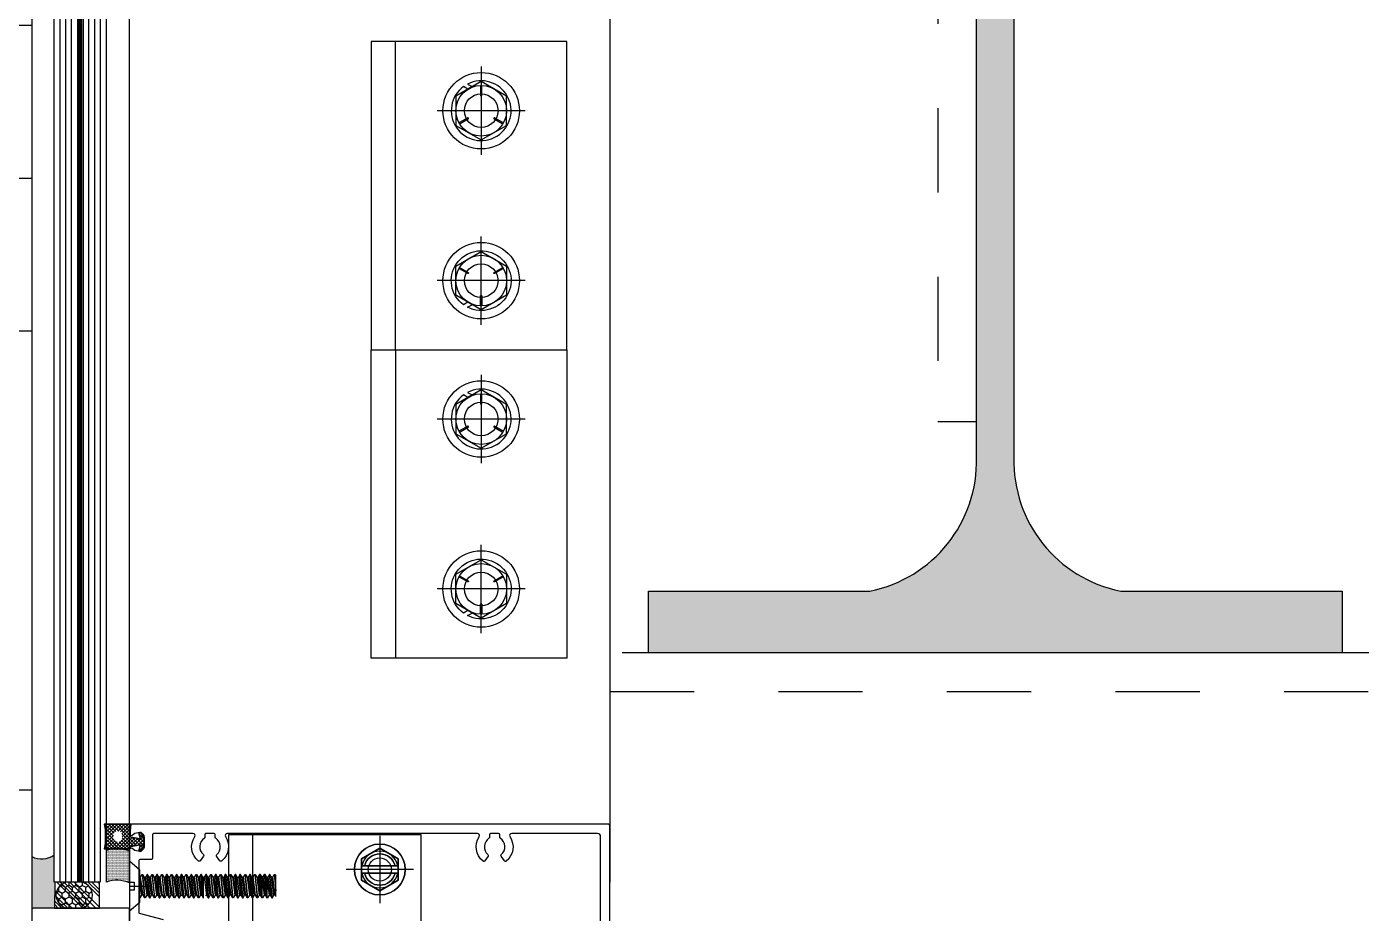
# Model space of a CAD drawing. Header units: millimetres. Extents: x -101 to 3415, y -52 to 1366.
# Drawn here: x 226.259 to 227.843, y 127.714 to 128.765 of the extents above; entities that cross this region are included whole.
import ezdxf

# ---------------------------------------------------------------- set-up
doc = ezdxf.new("R2010")
doc.units = ezdxf.units.MM
doc.set_wipeout_variables(frame=1)
doc.linetypes.add('OCULTA2', pattern=[0.30000000000000004, 0.2, -0.1])
for name, color, linetype in [('00_ARQ', 8, 'Continuous'), ('A-CANCELERIA', 2, 'Continuous'), ('A-ESTRUCTURA', 6, 'Continuous')]:
    doc.layers.add(name, color=color, linetype=linetype)

# ---------------------------------------------------------------- blocks, each defined once
blk = doc.blocks.new('A$C4DC86443')
at = {"layer": 'A-ESTRUCTURA', "color": 8, "linetype": 'OCULTA2', "ltscale": 0.1}
for points in [[(0.004850000000004684, -0.3530000000000101), (0.004850000000004684, -0.05300000000001009), (0.0148500000000098, -0.05300000000001009), (0.0148500000000098, -0.3530000000000101)], [(-0.1000000000000085, -0.413), (0.1000000000000085, -0.413), (0.1000000000000085, -0.423), (-0.1000000000000085, -0.423)]]:
    blk.add_lwpolyline(points, close=True, dxfattribs=at)
blk = doc.blocks.new('AUDIT_I_220507212152-0')
at = {"layer": 'A-CANCELERIA'}
h = blk.add_hatch(dxfattribs=at)
h.set_pattern_fill('ANSI37', color=256, scale=0.0001999999999974023, angle=-90.00000000000001, style=0)
h.set_pattern_definition([(45.00000000000001, (250.76029820871, -58.86242761455995), (0.0004490128060476256, -0.0004490128060476256), []), (315, (250.76029820871, -58.86242761455995), (-0.0004490128060476256, -0.0004490128060476256), [])])
edge = h.paths.add_edge_path()
edge.add_line((282.3270639392422, -64.34865477431705), (282.3272671392422, -64.35043277431703))
edge.add_line((282.3272671392422, -64.350432774317), (282.3272671392422, -64.35164492880733))
edge.add_arc((282.3268861392421, -64.35164492880736), 0.000380999999994682, 281.39988778879234, 359.99999999986323, ccw=False)
edge.add_line((282.3269614459573, -64.35201841227237), (282.3247601405972, -64.35246226880534))
edge.add_arc((282.3247350383588, -64.352337774317), 0.0001269999999980112, 165.3678343818758, 281.3998877891481, ccw=False)
edge.add_line((282.3246121572853, -64.35230569251851), (282.3248936467103, -64.35122751971247))
edge.add_arc((282.32452500349, -64.351131274317), 0.0003809999999947416, 345.3678343822813, 525.3678343821576)
edge.add_line((282.3241563602696, -64.35103502892156), (282.323584139242, -64.35322677431697))
edge.add_line((282.3235841392421, -64.353226774317), (282.3241563602697, -64.35541851971243))
edge.add_arc((282.32452500349, -64.35532227431693), 0.0003809999999951913, 194.6321656178423, 374.63216561771)
edge.add_line((282.3248936467103, -64.35522602892149), (282.3246121572854, -64.35414785611545))
edge.add_arc((282.3247350383588, -64.35411577431697), 0.0001269999999979441, 78.60011221103349, 194.6321656173303, ccw=False)
edge.add_line((282.3247601405972, -64.35399127982865), (282.3269614459573, -64.35443513636162))
edge.add_arc((282.3268861392421, -64.35480861982663), 0.0003809999999945206, 360, 438.60011221118066, ccw=False)
edge.add_line((282.3272671392422, -64.35480861982663), (282.3272671392422, -64.35500477431697))
edge.add_line((282.3272671392422, -64.35500477431694), (282.3336171404256, -64.35500477431694))
edge.add_line((282.3336171404255, -64.35500477431694), (282.3336171404255, -64.35322677984021))
edge.add_line((282.3336171392421, -64.353226774317), (282.3336171392421, -64.35043277431703))
edge.add_line((282.3336171404255, -64.350432774317), (282.3336171404255, -64.34865477431703))
edge.add_line((282.3336171404255, -64.34865477431705), (282.3270639392421, -64.34865477431705))
edge = h.paths.add_edge_path(flags=16)
edge.add_line((282.331585139242, -64.35157577431701), (282.331585139242, -64.35208377431701))
edge.add_arc((282.330442139242, -64.35208377431698), 0.00114299999998541, 180, 360, ccw=False)
edge.add_line((282.329299139242, -64.35208377431698), (282.329299139242, -64.35157577431698))
edge.add_arc((282.330442139242, -64.35157577431701), 0.001142999999985183, 0, 180, ccw=False)

msp = doc.modelspace()

# ---------------------------------------------------------------- hatches: boundary and pattern name
at = {"layer": '00_ARQ'}
h = msp.add_hatch(dxfattribs=at)
h.set_pattern_fill('PLASTI', color=9, scale=0.2286459215875386)
h.set_pattern_definition([(0, (-3488.395460651146, -6.623347380706074), (0, 1.451901602080869), []), (0, (-3488.395460651146, -6.441859680445821), (0, 1.451901602080869), []), (0, (-3488.395460651146, -6.260371980186391), (0, 1.451901602080869), []), (0, (-3488.395460651146, -5.715908879404809), (0, 1.451901602080869), [])])
edge = h.paths.add_edge_path()
edge.add_line((226.264863185037, 169.1230504401843), (226.2648633632448, 80.53740597466133))
edge.add_line((226.2648633632448, 80.53740597466133), (213.917933543058, 80.53740597434918))
edge.add_line((213.917933543058, 80.53740597434918), (213.9179334248256, 179.9983814496445))
edge.add_line((213.9179334248256, 179.9983814496445), (255.1870279724881, 179.9983814496445))
edge.add_line((255.1870279724881, 179.9983814496445), (255.1870279724881, 163.5358751338373))
edge.add_line((255.1870279724881, 163.5358751338373), (242.2387789263361, 163.535875095341))
edge.add_line((242.2387789263361, 163.535875095341), (242.2387789263361, 175.3340046492597))
edge.add_line((242.2387789263361, 175.3340046492597), (234.0075257491843, 175.3340046492588))
edge.add_line((234.0075257491843, 175.3340046492588), (234.0075257491843, 163.535875095341))
edge.add_line((234.0075257491843, 163.535875095341), (227.23491947146, 163.5358742858918))
edge.add_line((227.23491947146, 163.5358742858918), (227.2349194471125, 163.7409483788618))
edge.add_line((227.2349194471125, 163.7409483788618), (226.9508009497627, 163.7409483788972))
edge.add_line((226.9508009497627, 163.7409483788972), (226.9508009497627, 169.1157337706937))
edge.add_line((226.9508009497627, 169.1157337706937), (227.002392721976, 169.1157337706937))
edge.add_arc((227.0023927219756, 169.1111608522638), 0.004572918429943229, 38.45059877829539, 89.99999999501449, ccw=False)
edge.add_line((227.0059739783809, 169.1140044741666), (227.1182459832772, 168.9099982576534))
edge.add_arc((227.1212533024272, 168.9116532942308), 0.003432654154160998, 208.8255805424185, 279.6250182301404)
edge.add_line((227.1218272396837, 168.9082689611255), (227.1886321916629, 168.9082689611255))
edge.add_line((227.1886321916629, 168.9082689611255), (227.1886321916629, 168.9155856306161))
edge.add_line((227.1886321916629, 168.9155856306161), (227.1253602710277, 168.9155856306161))
edge.add_arc((227.1253602710269, 168.9201585490485), 0.004572918432387496, 218.450598806381, 270.00000000997096, ccw=False)
edge.add_line((227.1217790146211, 168.9173149271424), (227.0095070097232, 169.1213211436581))
edge.add_arc((227.0064996905765, 169.119666107083), 0.003432654150171312, 28.82558053358185, 99.62501824054763)
edge.add_line((227.00592575332, 169.1230504401843), (226.264863185037, 169.1230504396803))
h = msp.add_hatch(dxfattribs=at)
h.set_pattern_fill('DOTS', color=9, scale=0.1234505390398564, style=0)
h.set_pattern_definition([(270, (359.6272153526572, 141.2779147601882), (-0.000653355720927905, -0.0003266778604639525), [0, -0.0006533557209279045])])
edge = h.paths.add_edge_path()
edge.add_line((226.2921074237062, 127.7505958994881), (226.291471508735, 127.7505987841589))
edge.add_line((226.2914715087336, 127.750598784159), (226.2914715087336, 127.7668372851501))
edge.add_line((226.2914715087336, 127.7668372851507), (226.2914715087336, 127.7830757861418))
edge.add_ellipse((226.2764012014143, 127.8027557364862), major_axis=(-0.01752733020670754, 0.01752733020670753), ratio=0.9999999999987094, start_angle=107.2597372482914, end_angle=172.4437937231586, ccw=False)
edge.add_line((226.264863561812, 127.7808172433568), (226.2648631850356, 127.7197361470335))
edge.add_line((226.264863185037, 127.719736147034), (226.2913798806829, 127.719736147034))
edge.add_line((226.291379880684, 127.719736147034), (226.2921074237065, 127.7505958994889))
h = msp.add_hatch(dxfattribs=at)
h.set_pattern_fill('DOTS', color=9, scale=0.0004572918431691373, style=0)
h.set_pattern_definition([(180, (359.6272153526572, 136.1742601340205), (-0.0003629754005155028, 0.0007259508010310053), [0, -0.0007259508010310056])])
edge = h.paths.add_edge_path()
edge.add_ellipse((226.3657652632752, 127.7543277475908), major_axis=(0.02549881139141499, 0.02549881139141496), ratio=0.9999999999973826, start_angle=20.33483453694745, end_angle=38.53274621865355)
edge.add_line((226.3698269797853, 127.7901590359265), (226.3617035467675, 127.7901590359265))
edge.add_ellipse((226.3657652632752, 127.7543277475908), major_axis=(-0.02549881139118176, 0.02549881139118176), ratio=0.9999999999814314, start_angle=-38.53274621911055, end_angle=-24.77257608018614)
edge.add_line((226.3532973491021, 127.7881645601015), (226.3532973491021, 127.7505987841588))
edge.add_ellipse((226.3657652632752, 127.7167619716491), major_axis=(0.02549881139108991, 0.02549881139108991), ratio=0.9999999999992651, start_angle=380.3348345365245, end_angle=425.22742392059166, ccw=False)
edge.add_line((226.3808139485471, 127.7495326267589), (226.3808139485471, 127.7870984027016))
h = msp.add_hatch(dxfattribs=at)
h.set_pattern_fill('CALZAS', color=9, scale=0.1234505390398564, style=0)
h.set_pattern_definition([(135, (366.2342295572031, 121.6430240362009), (0.01662926188292936, 0.01662926188292935), [0.1234505390398564, -0.03086263475996409, 0.06172526951992818, -0.03086263475996409]), (135, (366.2363082149099, 121.6451026939084), (0.01662926188292936, 0.01662926188292935), [0.1543131737998204, -0.03086263475996409, 0.03086263475996409, -0.03086263475996409]), (135, (366.2383868726182, 121.6471813516152), (0.01662926188292936, 0.01662926188292935), [0.09258790427989226, -0.007715658689991023, 0.01543131737998205, -0.007715658689991023]), (135, (366.2419604175921, 121.6507548965907), (0.01662926188292936, 0.01662926188292935), [0.2469010780797127, -0.007715658689991023]), (135, (366.2446228457386, 121.653417324738), (0.01662926188292936, 0.01662926188292935), [0.06172526951992818, -0.001234505390398564, 0, -0.001234505390398564, 0, -0.001234505390398564])])
h.paths.add_polyline_path([(226.3451541407119, 127.7505987841591), (226.2921074367918, 127.7505987841591), (226.291967436087, 127.7197361493995), (226.3451541407119, 127.7197361493995)])
h = msp.add_hatch(dxfattribs=at)
h.set_pattern_fill('HONEY', color=9, scale=0.001458077232754209, angle=90, style=0)
h.set_pattern_definition([(90, (380.9788904125732, 142.197385284356), (0.004009172901497956, 0.00694409282099192), [0.004629395213994613, -0.009258790427989225]), (330.0000000000001, (380.9788904125732, 142.197385284356), (0.004009174338467176, -0.006944091991357357), [0.004629395213994613, -0.009258790427989227]), (30.00000000000001, (380.9788904125732, 142.197385284356), (0.00801834723996513, 8.296345651889533e-10), [-0.009258790427989223, 0.004629395213994612])])
edge = h.paths.add_edge_path()
edge.add_line((226.3213197484044, 127.7505987841591), (226.3089721129015, 127.7505987841591))
edge.add_arc((226.3089721129015, 127.7351674667793), 0.01543131737979309, 90, 270)
edge.add_line((226.3089721129015, 127.7197361493995), (226.3213197484044, 127.7197361493995))
edge.add_arc((226.3213197484044, 127.7351674667793), 0.01543131737979309, 270, 450)

# ---------------------------------------------------------------- linework, layer by layer
at = {"layer": '00_ARQ', "color": 9}
for p, q in [((226.3808139485471, 127.7458292744893), (226.4068539752637, 127.7458292744885)), ((226.5545848489521, 127.7334486072048), (226.5545848489521, 127.7574571045605))]:
    msp.add_line(p, q, dxfattribs=at)
for points in [[(226.264863185037, 169.1230504401843), (226.2648633632448, 80.53740597466133)], [(226.3808294030013, 127.7505987841591), (226.380829403003, 130.6185254744415), (226.9508009497989, 130.6185254744415), (226.9508009497989, 129.4423699525559)], [(226.2914715087929, 127.7505987841591), (226.2914715087929, 130.5821707980005), (226.3189090109687, 130.5821707980005), (226.3189090109687, 127.7505987841591)], [(226.2983308843368, 127.7505987841591), (226.2983308843368, 130.5821707980005)], [(226.3051902598808, 127.7505987841591), (226.3051902598808, 130.5821707980005)], [(226.3120496354247, 127.7505987841591), (226.3120496354263, 130.5821707980005)], [(226.3532973491598, 127.7505987841591), (226.3532973491615, 130.5821707980005), (226.3258598469857, 130.5821707980005), (226.3258598469857, 127.7505987841591)], [(226.3327192225313, 127.7505987841591), (226.3327192225313, 130.5821707980005)], [(226.3395785980736, 127.7505987841591), (226.3395785980736, 130.5821707980005)], [(226.3464379736175, 127.7505987841591), (226.3464379736191, 130.5821707980005)], [(226.9508009497989, 128.9558114135661), (226.9508009504693, 127.7505211441212)], [(226.7981116336705, 128.7181480803785), (226.7981116336705, 128.6134659748716)], [(226.8504526864235, 128.6658070276247), (226.7457705809157, 128.6658070276247)], [(226.7981116336705, 128.4118419125771), (226.7981116336705, 128.516524018084)], [(226.8504526864235, 128.4641829653302), (226.7457705809157, 128.4641829653302)], [(226.7981116336705, 128.3523146058477), (226.7981116336705, 128.24763250034)], [(226.8504526864235, 128.2999735530931), (226.7457705809157, 128.2999735530931)], [(226.7981116336705, 128.0460084380455), (226.7981116336705, 128.1506905435524)], [(226.8504526864235, 128.0983494907985), (226.7457705809157, 128.0983494907985)], [(226.5272806697327, 127.541392273243), (226.5272806697327, 127.8066215422805)], [(226.6778001727741, 127.805348912038), (226.6778001727741, 127.7255816407529)], [(226.395747273544, 127.7597195986736), (226.3986510767464, 127.7319389503034)], [(226.3993770275471, 127.7319389503034), (226.3964732243446, 127.7597195986736)], [(226.4044586831548, 127.7319389503034), (226.4015548799506, 127.7597195986736)], [(226.4051846339571, 127.7319389503034), (226.4022808307529, 127.7597195986736)], [(226.4073624863606, 127.7597195986736), (226.4102662895648, 127.7319389503034)], [(226.4109922403637, 127.7319389503034), (226.4080884371613, 127.7597195986736)], [(226.4160738959731, 127.7319389503034), (226.4131700927672, 127.7597195986736)], [(226.4167998467738, 127.7319389503034), (226.4138960435679, 127.7597195986736)], [(226.4189776991756, 127.7597195986736), (226.4218815023797, 127.7319389503034)], [(226.4226074531821, 127.7319389503034), (226.4197036499779, 127.7597195986736)], [(226.4276891087881, 127.7319389503034), (226.4247853055856, 127.7597195986736)], [(226.4284150595904, 127.7319389503034), (226.4255112563862, 127.7597195986736)], [(226.4305929119939, 127.7597195986736), (226.4334967151964, 127.7319389503034)], [(226.4342226659987, 127.7319389503034), (226.4313188627946, 127.7597195986736)], [(226.4393043216064, 127.7319389503034), (226.4364005184005, 127.7597195986736)], [(226.4400302724054, 127.7319389503034), (226.4371264692029, 127.7597195986736)], [(226.4451119280147, 127.7319389503034), (226.4422081248089, 127.7597195986736)], [(226.4458378788137, 127.7319389503034), (226.4429340756112, 127.7597195986736)], [(226.4480157312156, 127.7597195986736), (226.4509195344215, 127.7319389503034)], [(226.451645485222, 127.7319389503034), (226.4487416820195, 127.7597195986736)], [(226.4567271408298, 127.7319389503034), (226.4538233376256, 127.7597195986736)], [(226.4574530916303, 127.7319389503034), (226.4545492884262, 127.7597195986736)], [(226.4596309440356, 127.7597195986736), (226.4625347472381, 127.7319389503034)], [(226.4632606980387, 127.7319389503034), (226.4603568948345, 127.7597195986736)], [(226.4687053290468, 127.7512027069916), (226.4679793782444, 127.7565761394964), (226.4661645012428, 127.7597195986736), (226.4654385504423, 127.7597195986736), (226.4636236734407, 127.7565761394964), (226.4665274766431, 127.7350824094822), (226.4683423536464, 127.7319389503034), (226.4687053290468, 127.7319389503034)], [(226.4683423536464, 127.7319389503034), (226.4654385504423, 127.7597195986736)], [(226.4687053290468, 127.7354115313503), (226.4661645012428, 127.7597195986736)], [(226.4741499600548, 127.7319389503034), (226.4712461568506, 127.7597195986736)], [(226.4748759108553, 127.7319389503034), (226.4719721076528, 127.7597195986736)], [(226.4770537632572, 127.7597195986736), (226.4799575664631, 127.7319389503034)], [(226.4806835172637, 127.7319389503034), (226.4777797140596, 127.7597195986736)], [(226.485765172873, 127.7319389503034), (226.4828613696673, 127.7597195986736)], [(226.4864911236721, 127.7319389503034), (226.4835873204695, 127.7597195986736)], [(226.4886689760756, 127.7597195986736), (226.4915727792797, 127.7319389503034)], [(226.4922987300804, 127.7319389503034), (226.4893949268762, 127.7597195986736)], [(226.4973803856864, 127.7319389503034), (226.4944765824839, 127.7597195986736)], [(226.4981063364903, 127.7319389503034), (226.4952025332846, 127.7597195986736)], [(226.5002841888922, 127.7597195986736), (226.5031879920947, 127.7319389503034)], [(226.503913942897, 127.7319389503034), (226.5010101396929, 127.7597195986736)], [(226.508995598503, 127.7319389503034), (226.5060917953006, 127.7597195986736)], [(226.5097215493054, 127.7319389503034), (226.5068177461012, 127.7597195986736)], [(226.5148032049113, 127.7319389503034), (226.5118994017072, 127.7597195986736)], [(226.5155291557137, 127.7319389503034), (226.5126253525095, 127.7597195986736)], [(226.5177070081172, 127.7597195986736), (226.5206108113214, 127.7319389503034)], [(226.521336762122, 127.7319389503034), (226.5184329589179, 127.7597195986736)], [(226.5264184177297, 127.7319389503034), (226.5235146145255, 127.7597195986736)], [(226.5271443685303, 127.7319389503034), (226.5242405653262, 127.7597195986736)], [(226.5293222209339, 127.7597195986736), (226.5322260241363, 127.7319389503034)], [(226.5329519749387, 127.7319389503034), (226.5300481717328, 127.7597195986736)], [(226.538396605945, 127.7512027069916), (226.5376706551443, 127.7565761394964), (226.5358557781428, 127.7597195986736), (226.5351298273422, 127.7597195986736), (226.5333149503406, 127.7565761394964), (226.5362187535414, 127.7350824094822), (226.5380336305446, 127.7319389503034), (226.538396605945, 127.7319389503034)], [(226.5380336305446, 127.7319389503034), (226.5351298273422, 127.7597195986736)], [(226.5351298273422, 127.7597195986736), (226.5380336305446, 127.7319389503034)], [(226.538396605945, 127.7354115313503), (226.5358557781428, 127.7597195986736)], [(226.538759581347, 127.7319389503034), (226.5358557781428, 127.7597195986736)], [(226.5442042123533, 127.7512027069916), (226.5434782615527, 127.7565761394964), (226.5416633845495, 127.7597195986736), (226.5409374337505, 127.7597195986736), (226.5391225567473, 127.7565761394964), (226.5420263599498, 127.7350824094822), (226.543841236953, 127.7319389503034), (226.5442042123533, 127.7319389503034)], [(226.543841236953, 127.7319389503034), (226.5409374337505, 127.7597195986736)], [(226.5409374337505, 127.7597195986736), (226.543841236953, 127.7319389503034)], [(226.5442042123533, 127.7354115313503), (226.5416633845495, 127.7597195986736)], [(226.5445671877536, 127.7319389503034), (226.5416633845495, 127.7597195986736)], [(226.5496488433613, 127.7319389503034), (226.5467450401588, 127.7597195986736)], [(226.5503747941636, 127.7319389503034), (226.5474709909595, 127.7597195986736)], [(226.5545848489521, 127.7334486072048), (226.5536415727681, 127.7350824094822), (226.5507377695623, 127.7565761394964), (226.5525526465655, 127.7597195986736), (226.5532785973678, 127.7597195986736), (226.5545848489521, 127.7574571045605)], [(226.5525526465655, 127.7597195986736), (226.5545848489521, 127.7402775442599)], [(226.5545848489521, 127.7472227063528), (226.5532785973678, 127.7597195986736)], [(226.7176838084188, 127.7654652763959), (226.6379165371329, 127.7654652763959)], [(226.6995786968063, 127.7698209812021), (226.6560216487437, 127.7698209812021)], [(226.6995786968063, 127.7611095715896), (226.6560216487437, 127.7611095715896)], [(226.3939323965408, 127.7565761394964), (226.3932064457384, 127.7565761394964)], [(226.3935694211405, 127.7319389503034), (226.3953842981419, 127.7350824094822), (226.3932064457384, 127.7512027069925)], [(226.3982881013478, 127.7565761394964), (226.3997400029491, 127.7565761394964)], [(226.4055476093557, 127.7565761394964), (226.4040957077561, 127.7565761394964)], [(226.4099033141628, 127.7565761394964), (226.4113552157658, 127.7565761394964)], [(226.4171628221741, 127.7565761394964), (226.4157109205728, 127.7565761394964)], [(226.4215185269794, 127.7565761394964), (226.4229704285824, 127.7565761394964)], [(226.4287780349907, 127.7565761394964), (226.4273261333894, 127.7565761394964)], [(226.4331337397961, 127.7565761394964), (226.4345856413991, 127.7565761394964)], [(226.4389413462061, 127.7565761394964), (226.4403932478057, 127.7565761394964)], [(226.446200854214, 127.7565761394964), (226.4447489526144, 127.7565761394964)], [(226.4505565590212, 127.7565761394964), (226.4520084606223, 127.7565761394964)], [(226.4578160670306, 127.7565761394964), (226.4563641654295, 127.7565761394964)], [(226.4621717718378, 127.7565761394964), (226.4636236734407, 127.7565761394964)], [(226.4687053290468, 127.7319389503034), (226.4687053290468, 127.7565761394964), (226.4679793782444, 127.7565761394964)], [(226.4679793782444, 127.7565761394964), (226.469431279849, 127.7565761394964)], [(226.4752388862556, 127.7565761394964), (226.4737869846545, 127.7565761394964)], [(226.4795945910628, 127.7565761394964), (226.4810464926639, 127.7565761394964)], [(226.4868540990723, 127.7565761394964), (226.4854021974711, 127.7565761394964)], [(226.4912098038777, 127.7565761394964), (226.4926617054807, 127.7565761394964)], [(226.498469311889, 127.7565761394964), (226.497017410286, 127.7565761394964)], [(226.5028250166961, 127.7565761394964), (226.504276918299, 127.7565761394964)], [(226.5086326231027, 127.7565761394964), (226.5100845247057, 127.7565761394964)], [(226.515892131114, 127.7565761394964), (226.5144402295127, 127.7565761394964)], [(226.5202478359193, 127.7565761394964), (226.5216997375223, 127.7565761394964)], [(226.5275073439307, 127.7565761394964), (226.5260554423277, 127.7565761394964)], [(226.5318630487377, 127.7565761394964), (226.5333149503406, 127.7565761394964)], [(226.5333149503406, 127.7565761394964), (226.5318630487377, 127.7565761394964)], [(226.538396605945, 127.7319389503034), (226.538396605945, 127.7565761394964), (226.5376706551443, 127.7565761394964)], [(226.5376706551443, 127.7565761394964), (226.5391225567473, 127.7565761394964)], [(226.5391225567473, 127.7565761394964), (226.5376706551443, 127.7565761394964)], [(226.5442042123533, 127.7319389503034), (226.5442042123533, 127.7565761394964), (226.5434782615527, 127.7565761394964)], [(226.5434782615527, 127.7565761394964), (226.5449301631556, 127.7565761394964)], [(226.5507377695623, 127.7565761394964), (226.5492858679611, 127.7565761394964)], [(226.3935694211405, 127.7319389503034), (226.3932064457384, 127.7354115313503)], [(226.3932064457384, 127.7319389503034), (226.3935694211405, 127.7319389503034)], [(226.3968361997449, 127.7350824094822), (226.3953842981419, 127.7350824094822)], [(226.4011919045503, 127.7350824094822), (226.4026438061533, 127.7350824094822)], [(226.4084514125616, 127.7350824094822), (226.4069995109586, 127.7350824094822)], [(226.4128071173669, 127.7350824094822), (226.4142590189715, 127.7350824094822)], [(226.4200666253782, 127.7350824094822), (226.4186147237752, 127.7350824094822)], [(226.4235579317126, 127.74148062109), (226.4244223301853, 127.7350824094822), (226.4235579317126, 127.7335852274109)], [(226.4244223301853, 127.7350824094822), (226.4258742317849, 127.7350824094822)], [(226.4316818381949, 127.7350824094822), (226.4302299365919, 127.7350824094822)], [(226.4360375430003, 127.7350824094822), (226.4374894446032, 127.7350824094822)], [(226.4418451494087, 127.7350824094822), (226.4432970510115, 127.7350824094822)], [(226.4491046574199, 127.7350824094822), (226.447652755817, 127.7350824094822)], [(226.4534603622253, 127.7350824094822), (226.4549122638282, 127.7350824094822)], [(226.4607198702348, 127.7350824094822), (226.4592679686336, 127.7350824094822)], [(226.465075575042, 127.7350824094822), (226.4665274766431, 127.7350824094822)], [(226.4708831814503, 127.7350824094822), (226.4723350830515, 127.7350824094822)], [(226.4781426894615, 127.7350824094822), (226.4766907878586, 127.7350824094822)], [(226.4824983942669, 127.7350824094822), (226.4839502958681, 127.7350824094822)], [(226.4897579022781, 127.7350824094822), (226.4883060006753, 127.7350824094822)], [(226.4932492086109, 127.74148062109), (226.4941136070836, 127.7350824094822), (226.4932492086109, 127.7335852274109)], [(226.4941136070836, 127.7350824094822), (226.4955655086849, 127.7350824094822)], [(226.5013731150932, 127.7350824094822), (226.4999212134919, 127.7350824094822)], [(226.5057288199002, 127.7350824094822), (226.5071807215015, 127.7350824094822)], [(226.5115364263086, 127.7350824094822), (226.5129883279099, 127.7350824094822)], [(226.5187959343182, 127.7350824094822), (226.5173440327169, 127.7350824094822)], [(226.5231516391235, 127.7350824094822), (226.5246035407265, 127.7350824094822)], [(226.5304111471348, 127.7350824094822), (226.5289592455318, 127.7350824094822)], [(226.5347668519419, 127.7350824094822), (226.5362187535414, 127.7350824094822)], [(226.5362187535414, 127.7350824094822), (226.5347668519419, 127.7350824094822)], [(226.5405744583485, 127.7350824094822), (226.5420263599498, 127.7350824094822)], [(226.5420263599498, 127.7350824094822), (226.5405744583485, 127.7350824094822)], [(226.5463820647568, 127.7350824094822), (226.5478339663598, 127.7350824094822)], [(226.5536415727681, 127.7350824094822), (226.5521896711653, 127.7350824094822)]]:
    msp.add_lwpolyline(points, dxfattribs=at)
at = {"layer": '00_ARQ', "color": 9, "const_width": 0.004572918431750771}
msp.add_lwpolyline([(226.3224731205188, 127.7505987841591), (226.3224731205204, 130.5788756051004)], dxfattribs=at)
at = {"layer": '00_ARQ', "color": 9}
for points in [[(226.6674404894848, 128.3820782592116), (226.8997447458146, 128.3820782592116), (226.8997447458146, 128.7479117337432), (226.6674404894848, 128.7479117337432)], [(226.6674404894848, 128.3820782592116), (226.6964785215264, 128.3820782592116), (226.6964785215264, 128.7479117337432), (226.6674404894848, 128.7479117337432)], [(226.7981116336705, 128.7005328380869), (226.7680381996435, 128.6831699328558), (226.7680381996435, 128.6484441223936), (226.7981116336705, 128.6310812171624), (226.8281850676958, 128.6484441223936), (226.8281850676958, 128.6831699328558)], [(226.7981116336705, 128.4294571548687), (226.7680381996435, 128.446820060099), (226.7680381996435, 128.4815458705613), (226.7981116336705, 128.4989087757924), (226.8281850676958, 128.4815458705613), (226.8281850676958, 128.446820060099)], [(226.6674404894848, 128.3820782592116), (226.8997447458146, 128.3820782592116), (226.8997447458146, 128.0162447846808), (226.6674404894848, 128.0162447846808)], [(226.6674404894848, 128.3820782592116), (226.6964785215264, 128.3820782592116), (226.6964785215264, 128.0162447846808), (226.6674404894848, 128.0162447846808)], [(226.7981116336705, 128.3346993635553), (226.7680381996435, 128.3173364583242), (226.7680381996435, 128.2826106478619), (226.7981116336705, 128.2652477426316), (226.8281850676958, 128.2826106478619), (226.8281850676958, 128.3173364583242)], [(226.7981116336705, 128.0636236803371), (226.7680381996435, 128.0809865855682), (226.7680381996435, 128.1157123960297), (226.7981116336705, 128.1330753012608), (226.8281850676958, 128.1157123960297), (226.8281850676958, 128.0809865855682)], [(226.4982426376927, 127.541392273243), (226.7268885592772, 127.541392273243), (226.7268885592772, 127.8066215422805), (226.4982426376927, 127.8066215422805)], [(226.6995786968063, 127.7780391131077), (226.6778001727741, 127.7906129498194), (226.6560216487437, 127.7780391131077), (226.6560216487437, 127.7528914396841), (226.6778001727741, 127.7403176029723), (226.6995786968063, 127.7528914396841)], [(226.6995786968063, 127.7780391131077), (226.6995786968063, 127.7528914396841), (226.6778001727741, 127.7403176029723), (226.6560216487437, 127.7528914396841), (226.6560216487437, 127.7780391131077), (226.6778001727741, 127.7906129498194)], [(226.3808139485471, 127.750609237691), (226.3864790901215, 127.750609237691), (226.3864790901215, 127.741049311286), (226.3808139485471, 127.741049311286), (226.3808139485471, 127.7164413525757), (226.3932064457384, 127.7268398923993), (226.3932064457384, 127.7648186565785), (226.3808139485471, 127.7752171964021)], [(226.395747273544, 127.7597195986736), (226.3964732243446, 127.7597195986736), (226.3982881013478, 127.7565761394964), (226.4011919045503, 127.7350824094822), (226.3993770275471, 127.7319389503034), (226.3986510767464, 127.7319389503034), (226.3968361997449, 127.7350824094822), (226.3939323965408, 127.7565761394964)], [(226.4051846339571, 127.7319389503034), (226.4069995109586, 127.7350824094822), (226.4040957077561, 127.7565761394964), (226.4022808307529, 127.7597195986736), (226.4015548799506, 127.7597195986736), (226.3997400029491, 127.7565761394964), (226.4026438061533, 127.7350824094822), (226.4044586831548, 127.7319389503034)], [(226.4073624863606, 127.7597195986736), (226.4080884371613, 127.7597195986736), (226.4099033141628, 127.7565761394964), (226.4128071173669, 127.7350824094822), (226.4109922403637, 127.7319389503034), (226.4102662895648, 127.7319389503034), (226.4084514125616, 127.7350824094822), (226.4055476093557, 127.7565761394964)], [(226.4167998467738, 127.7319389503034), (226.4186147237752, 127.7350824094822), (226.4157109205728, 127.7565761394964), (226.4138960435679, 127.7597195986736), (226.4131700927672, 127.7597195986736), (226.4113552157658, 127.7565761394964), (226.4142590189715, 127.7350824094822), (226.4160738959731, 127.7319389503034)], [(226.4189776991756, 127.7597195986736), (226.4197036499779, 127.7597195986736), (226.4215185269794, 127.7565761394964), (226.4244223301853, 127.7350824094822), (226.4226074531821, 127.7319389503034), (226.4218815023797, 127.7319389503034), (226.4200666253782, 127.7350824094822), (226.4171628221741, 127.7565761394964)], [(226.4284150595904, 127.7319389503034), (226.4302299365919, 127.7350824094822), (226.4273261333894, 127.7565761394964), (226.4255112563862, 127.7597195986736), (226.4247853055856, 127.7597195986736), (226.4229704285824, 127.7565761394964), (226.4258742317849, 127.7350824094822), (226.4276891087881, 127.7319389503034)], [(226.4305929119939, 127.7597195986736), (226.4313188627946, 127.7597195986736), (226.4331337397961, 127.7565761394964), (226.4360375430003, 127.7350824094822), (226.4342226659987, 127.7319389503034), (226.4334967151964, 127.7319389503034), (226.4316818381949, 127.7350824094822), (226.4287780349907, 127.7565761394964)], [(226.4400302724054, 127.7319389503034), (226.4418451494087, 127.7350824094822), (226.4389413462061, 127.7565761394964), (226.4371264692029, 127.7597195986736), (226.4364005184005, 127.7597195986736), (226.4345856413991, 127.7565761394964), (226.4374894446032, 127.7350824094822), (226.4393043216064, 127.7319389503034)], [(226.4458378788137, 127.7319389503034), (226.447652755817, 127.7350824094822), (226.4447489526144, 127.7565761394964), (226.4429340756112, 127.7597195986736), (226.4422081248089, 127.7597195986736), (226.4403932478057, 127.7565761394964), (226.4432970510115, 127.7350824094822), (226.4451119280147, 127.7319389503034)], [(226.4480157312156, 127.7597195986736), (226.4487416820195, 127.7597195986736), (226.4505565590212, 127.7565761394964), (226.4534603622253, 127.7350824094822), (226.451645485222, 127.7319389503034), (226.4509195344215, 127.7319389503034), (226.4491046574199, 127.7350824094822), (226.446200854214, 127.7565761394964)], [(226.4574530916303, 127.7319389503034), (226.4592679686336, 127.7350824094822), (226.4563641654295, 127.7565761394964), (226.4545492884262, 127.7597195986736), (226.4538233376256, 127.7597195986736), (226.4520084606223, 127.7565761394964), (226.4549122638282, 127.7350824094822), (226.4567271408298, 127.7319389503034)], [(226.4596309440356, 127.7597195986736), (226.4603568948345, 127.7597195986736), (226.4621717718378, 127.7565761394964), (226.465075575042, 127.7350824094822), (226.4632606980387, 127.7319389503034), (226.4625347472381, 127.7319389503034), (226.4607198702348, 127.7350824094822), (226.4578160670306, 127.7565761394964)], [(226.4748759108553, 127.7319389503034), (226.4766907878586, 127.7350824094822), (226.4737869846545, 127.7565761394964), (226.4719721076528, 127.7597195986736), (226.4712461568506, 127.7597195986736), (226.469431279849, 127.7565761394964), (226.4723350830515, 127.7350824094822), (226.4741499600548, 127.7319389503034)], [(226.4770537632572, 127.7597195986736), (226.4777797140596, 127.7597195986736), (226.4795945910628, 127.7565761394964), (226.4824983942669, 127.7350824094822), (226.4806835172637, 127.7319389503034), (226.4799575664631, 127.7319389503034), (226.4781426894615, 127.7350824094822), (226.4752388862556, 127.7565761394964)], [(226.4864911236721, 127.7319389503034), (226.4883060006753, 127.7350824094822), (226.4854021974711, 127.7565761394964), (226.4835873204695, 127.7597195986736), (226.4828613696673, 127.7597195986736), (226.4810464926639, 127.7565761394964), (226.4839502958681, 127.7350824094822), (226.485765172873, 127.7319389503034)], [(226.4886689760756, 127.7597195986736), (226.4893949268762, 127.7597195986736), (226.4912098038777, 127.7565761394964), (226.4941136070836, 127.7350824094822), (226.4922987300804, 127.7319389503034), (226.4915727792797, 127.7319389503034), (226.4897579022781, 127.7350824094822), (226.4868540990723, 127.7565761394964)], [(226.4981063364903, 127.7319389503034), (226.4999212134919, 127.7350824094822), (226.497017410286, 127.7565761394964), (226.4952025332846, 127.7597195986736), (226.4944765824839, 127.7597195986736), (226.4926617054807, 127.7565761394964), (226.4955655086849, 127.7350824094822), (226.4973803856864, 127.7319389503034)], [(226.5002841888922, 127.7597195986736), (226.5010101396929, 127.7597195986736), (226.5028250166961, 127.7565761394964), (226.5057288199002, 127.7350824094822), (226.503913942897, 127.7319389503034), (226.5031879920947, 127.7319389503034), (226.5013731150932, 127.7350824094822), (226.498469311889, 127.7565761394964)], [(226.5097215493054, 127.7319389503034), (226.5115364263086, 127.7350824094822), (226.5086326231027, 127.7565761394964), (226.5068177461012, 127.7597195986736), (226.5060917953006, 127.7597195986736), (226.504276918299, 127.7565761394964), (226.5071807215015, 127.7350824094822), (226.508995598503, 127.7319389503034)], [(226.5155291557137, 127.7319389503034), (226.5173440327169, 127.7350824094822), (226.5144402295127, 127.7565761394964), (226.5126253525095, 127.7597195986736), (226.5118994017072, 127.7597195986736), (226.5100845247057, 127.7565761394964), (226.5129883279099, 127.7350824094822), (226.5148032049113, 127.7319389503034)], [(226.5177070081172, 127.7597195986736), (226.5184329589179, 127.7597195986736), (226.5202478359193, 127.7565761394964), (226.5231516391235, 127.7350824094822), (226.521336762122, 127.7319389503034), (226.5206108113214, 127.7319389503034), (226.5187959343182, 127.7350824094822), (226.515892131114, 127.7565761394964)], [(226.5271443685303, 127.7319389503034), (226.5289592455318, 127.7350824094822), (226.5260554423277, 127.7565761394964), (226.5242405653262, 127.7597195986736), (226.5235146145255, 127.7597195986736), (226.5216997375223, 127.7565761394964), (226.5246035407265, 127.7350824094822), (226.5264184177297, 127.7319389503034)], [(226.5293222209339, 127.7597195986736), (226.5300481717328, 127.7597195986736), (226.5318630487377, 127.7565761394964), (226.5347668519419, 127.7350824094822), (226.5329519749387, 127.7319389503034), (226.5322260241363, 127.7319389503034), (226.5304111471348, 127.7350824094822), (226.5275073439307, 127.7565761394964)], [(226.5351298273422, 127.7597195986736), (226.5358557781428, 127.7597195986736), (226.5376706551443, 127.7565761394964), (226.5405744583485, 127.7350824094822), (226.538759581347, 127.7319389503034), (226.5380336305446, 127.7319389503034), (226.5362187535414, 127.7350824094822), (226.5333149503406, 127.7565761394964)], [(226.5409374337505, 127.7597195986736), (226.5416633845495, 127.7597195986736), (226.5434782615527, 127.7565761394964), (226.5463820647568, 127.7350824094822), (226.5445671877536, 127.7319389503034), (226.543841236953, 127.7319389503034), (226.5420263599498, 127.7350824094822), (226.5391225567473, 127.7565761394964)], [(226.5503747941636, 127.7319389503034), (226.5521896711653, 127.7350824094822), (226.5492858679611, 127.7565761394964), (226.5474709909595, 127.7597195986736), (226.5467450401588, 127.7597195986736), (226.5449301631556, 127.7565761394964), (226.5478339663598, 127.7350824094822), (226.5496488433613, 127.7319389503034)], [(226.6995786968063, 127.7698209812021), (226.6560216487437, 127.7698209812021), (226.6560216487437, 127.7611095715896), (226.6995786968063, 127.7611095715896)], [(226.3451541407119, 127.7505987841591), (226.2921074367918, 127.7505987841591), (226.291967436087, 127.7197361493995), (226.3451541407119, 127.7197361493995)]]:
    msp.add_lwpolyline(points, close=True, dxfattribs=at)
for points in [[(226.7822118655847, 128.6913531027026), (226.7770122229114, 128.6943551178011, 23.87329820484328), (226.7820655150335, 128.6974724766785), (226.7874382236269, 128.6943705419258)], [(226.7988085464395, 128.6838668456249), (226.7988085464395, 128.6951835488835, 0.9999999999999999), (226.797414720903, 128.6951835488835), (226.797414720903, 128.6838668456249, 0.9999999999999999)], [(226.7821229161092, 128.6573806627869), (226.7723223636025, 128.6517223111581, 0.9999999999999999), (226.7730192763715, 128.6505152228341), (226.78281982888, 128.6561735744622, 0.9999999999999999)], [(226.813403438461, 128.6561735744622), (226.8232039909694, 128.6505152228341, 0.9999999999999999), (226.8239009037385, 128.6517223111581), (226.8141003512301, 128.6573806627869, 0.9999999999999999)], [(226.7822118655847, 128.4386368902522), (226.7770122229114, 128.4356348751538, -23.87329820484328), (226.7820655150335, 128.4325175162763), (226.7874382236269, 128.4356194510299)], [(226.7821229161092, 128.4726093301687), (226.7723223636025, 128.4782676817976, -0.9999999999999999), (226.7730192763715, 128.4794747701216), (226.78281982888, 128.4738164184926, -0.9999999999999999)], [(226.813403438461, 128.4738164184926), (226.8232039909694, 128.4794747701216, -0.9999999999999999), (226.8239009037385, 128.4782676817976), (226.8141003512301, 128.4726093301687, -0.9999999999999999)], [(226.7988085464395, 128.44612314733), (226.7988085464395, 128.4348064440714, -0.9999999999999999), (226.797414720903, 128.4348064440714), (226.797414720903, 128.44612314733, -0.9999999999999999)], [(226.7822118655847, 128.325519628171), (226.7770122229114, 128.3285216432694, 23.87329820484328), (226.7820655150335, 128.3316390021469), (226.7874382236269, 128.3285370673942)], [(226.7988085464395, 128.3180333710932), (226.7988085464395, 128.3293500743519, 0.9999999999999999), (226.797414720903, 128.3293500743519), (226.797414720903, 128.3180333710932, 0.9999999999999999)], [(226.7821229161092, 128.2915471882554), (226.7723223636025, 128.2858888366264, 0.9999999999999999), (226.7730192763715, 128.2846817483025), (226.78281982888, 128.2903400999314, 0.9999999999999999)], [(226.813403438461, 128.2903400999314), (226.8232039909694, 128.2846817483025, 0.9999999999999999), (226.8239009037385, 128.2858888366264), (226.8141003512301, 128.2915471882554, 0.9999999999999999)], [(226.7822118655847, 128.0728034157206), (226.7770122229114, 128.069801400623, -23.87329820484328), (226.7820655150335, 128.0666840417455), (226.7874382236269, 128.0697859764983)], [(226.7821229161092, 128.1067758556371), (226.7723223636025, 128.112434207266, -0.9999999999999999), (226.7730192763715, 128.1136412955899), (226.78281982888, 128.107982943961, -0.9999999999999999)], [(226.813403438461, 128.107982943961), (226.8232039909694, 128.1136412955899, -0.9999999999999999), (226.8239009037385, 128.112434207266), (226.8141003512301, 128.1067758556371, -0.9999999999999999)], [(226.7988085464395, 128.0802896727984), (226.7988085464395, 128.0689729695406, -0.9999999999999999), (226.797414720903, 128.0689729695406), (226.797414720903, 128.0802896727984, -0.9999999999999999)], [(226.3827926196451, 127.7927639438311), (226.3928590095005, 127.7947936635515, -0.5544918979837626), (226.3935357251145, 127.794077652964), (226.3922484969346, 127.7891472566662, 0.9999999999999999), (226.3956200476898, 127.7882670119813), (226.3982367677721, 127.7982896848971), (226.3956200476898, 127.8083123578138, 0.9999999999999999), (226.3922484969346, 127.8074321131281), (226.3935357251145, 127.8025017168311, -0.5544918979855612), (226.3928590095005, 127.8017857062428), (226.3827926196451, 127.8038154259632, -0.357068155508864), (226.3813947091883, 127.8055233353849), (226.3813947091883, 127.8110664189953), (226.3823239262132, 127.8191970679675), (226.3506143952264, 127.8191970679675), (226.3523566771466, 127.8110664189953), (226.3523566771466, 127.7982896848971), (226.3506143952264, 127.7901590359258), (226.3813947091883, 127.7901590359258), (226.3813947091883, 127.7910560344102, -0.3570681555088639)], [(226.3823239262132, 127.8191970679675), (226.3813947091883, 127.8110664189953), (226.3813947091883, 127.8055233353849, 0.3570681555088641), (226.3827926196451, 127.8038154259632), (226.3928590095005, 127.8017857062428, 0.5544918979855613), (226.3935357251145, 127.8025017168311), (226.3922484969346, 127.8074321131281, -1), (226.3956200476898, 127.8083123578138), (226.3982367677721, 127.7982896848971), (226.3956200476898, 127.7882670119813, -1), (226.3922484969346, 127.7891472566662), (226.3935357251145, 127.794077652964, 0.5544918979837625), (226.3928590095005, 127.7947936635515), (226.3827926196451, 127.7927639438311, 0.3570681555088639), (226.3813947091883, 127.7910560344102), (226.3813947091883, 127.7901590359258), (226.3523566717355, 127.7901590359258), (226.3523566717355, 127.7982896596403), (226.3523566771466, 127.7982896848971), (226.3523566771466, 127.8110664189953), (226.3523566717355, 127.8110664189953), (226.3523566717355, 127.8191970679675)], [(226.6476006194519, 127.7654652763959, 1), (226.7079997260981, 127.7654652763959, 1)], [(226.6564616642838, 127.7698209812021), (226.659686085098, 127.7698209812021, -0.788044628104736), (226.695914260452, 127.7698209812021), (226.6991386812662, 127.7698209812021, 0.8164965809277714)], [(226.6564616642838, 127.7698209812021), (226.659686085098, 127.7698209812021, -0.7880446281047175), (226.695914260452, 127.7698209812021), (226.6991386812662, 127.7698209812021, 0.8164965809277711)], [(226.659686085098, 127.7698209812021), (226.695914260452, 127.7698209812021, 0.7880446281047175)], [(226.659686085098, 127.7698209812021), (226.695914260452, 127.7698209812021, 0.7880446281047363)], [(226.659686085098, 127.7611095715896), (226.6564616642838, 127.7611095715896, 0.8164965809277903), (226.6991386812662, 127.7611095715896), (226.695914260452, 127.7611095715896, -0.7880446281047366)], [(226.6991386812662, 127.7611095715896), (226.695914260452, 127.7611095715896, -0.7880446281047175), (226.659686085098, 127.7611095715896), (226.6564616642838, 127.7611095715896, 0.8164965809277903)], [(226.695914260452, 127.7611095715896), (226.659686085098, 127.7611095715896, 0.7880446281047175)], [(226.695914260452, 127.7611095715896), (226.659686085098, 127.7611095715896, 0.7880446281047363)], [(226.3213197484044, 127.7505987841591), (226.3089721129015, 127.7505987841591, 1), (226.3089721129015, 127.7197361493995), (226.3213197484044, 127.7197361493995, 1)]]:
    msp.add_lwpolyline(points, format="xyb", close=True, dxfattribs=at)
for points in [[(226.9508009497989, 127.530476816521), (226.9508009497989, 127.8173817189256, 0.4142135623730611), (226.9490632407942, 127.8191194279303), (226.383100407763, 127.8191970679691, 0.4142135623661009), (226.3808139485471, 127.8169106087525), (226.3808139485471, 127.8073495508942, 0.6693764950696606), (226.3837922817631, 127.8061216569678, -0.1997729274168758), (226.3912085895334, 127.8092079849447), (226.3924291613638, 127.8092079849447, -0.4142135623728854), (226.3982367677721, 127.8034003785364), (226.3982367677721, 127.7931789912579, -0.4142135623730951), (226.3924291613638, 127.7873713848504), (226.3912085895334, 127.7873713848504, -0.1997729274166992), (226.3837922817631, 127.7904577128265, 0.66937649506806), (226.3808139485471, 127.7892298189001), (226.3808139485471, 127.7031824270182, 0.414213562393296)], [(226.939838749734, 127.5433160583793), (226.939838749734, 127.8045424770781, 0.4142135623687304), (226.9362089957292, 127.8081722310845), (226.8343395850044, 127.8081722310862, 0.5970487495917217), (226.8323112051625, 127.8044077656949, -0.3856128826082559), (226.8278171990338, 127.7754015675566, -0.4340307394782364), (226.8258320155122, 127.7756769285203), (226.8218018575537, 127.7813946270228, -0.3846867488488713), (226.8220228920362, 127.7832201435611, 0.496295237586124), (226.8207433486107, 127.8025213911186, -0.2519731040391186), (226.8201272560855, 127.8036663079713), (226.8201272560855, 127.8068003555649, 0.4142135623731348), (226.8187553805576, 127.8081722310936), (226.8093550905118, 127.8081722310936, 0.414213562373199), (226.8079832149839, 127.8068003555649), (226.8079832149839, 127.8036663079705, -0.2519741287133183), (226.8073671180458, 127.8025213882079, 0.4962888914232228), (226.806087396355, 127.7832203023793, -0.3847374017106069), (226.8063086135173, 127.7813946270237), (226.8022784555556, 127.7756769285211, -0.4339374045957674), (226.8002936068674, 127.7754012962201, -0.3856198827278503), (226.7957993219585, 127.8044078508001, 0.5970355652160719), (226.7937708785685, 127.808172231087), (226.4966678360814, 127.8082498711324, 0.5970659097665683), (226.4946393333355, 127.8044854057337, -0.3856128826082559), (226.4901453272068, 127.7754792075954, -0.4340307394782364), (226.4881601436886, 127.7757545685591), (226.4841299857301, 127.7814722670616, -0.3846867488488713), (226.4843510202126, 127.7832977835998, 0.496295237586124), (226.4830714767887, 127.8025990311574, -0.2519731040391186), (226.4824553842618, 127.8037439480093), (226.4824553842618, 127.8068779956029, 0.4142135623731348), (226.4810835087324, 127.8082498711324), (226.4716832186881, 127.8082498711324, 0.414213562373199), (226.4703113431586, 127.8068779956029), (226.4703113431586, 127.8037439480093, -0.2519741287133183), (226.4696952462222, 127.8025990282459, 0.4962888914232228), (226.4684155245313, 127.7832979424181, -0.3847374017106069), (226.468636741692, 127.7814722670625), (226.4646065837319, 127.7757545685599, -0.4339374045957674), (226.4626217350437, 127.7754789362589, -0.3856198827278503), (226.4581274501348, 127.804485490839, 0.59705485506957), (226.456098868586, 127.8082498711324), (226.4095977263244, 127.8082498711324, 0.4142135623757464), (226.4082258507948, 127.8068779956037), (226.4082258507948, 127.7787541773555, -0.4142135623559416), (226.4068539752637, 127.777382301826), (226.3931480241415, 127.777382301826, 0.4142135623567552), (226.3917761486103, 127.7760104262965), (226.3917761486103, 127.7145484555137, 0.339454258848186), (226.3923957236284, 127.7137410096291), (226.4207217673928, 127.7061510690766, 0.2218367978397575)], [(226.264863185037, 127.7179984380311), (226.264863185037, 127.6300154874071, 0.4142135623758992)]]:
    msp.add_lwpolyline(points, format="xyb", dxfattribs=at)
for centre, radius in [((226.7981116336705, 128.6658070276247), 0.0453719250639548), ((226.7981116336705, 128.6658070276247), 0.03007343402727071), ((226.7981116336705, 128.6658070276247), 0.0199636470281407), ((226.7981116336705, 128.4641829653302), 0.0453719250639548), ((226.7981116336705, 128.4641829653302), 0.03007343402727071), ((226.7981116336705, 128.4641829653302), 0.0199636470281407), ((226.7981116336705, 128.2999735530931), 0.0453719250639548), ((226.7981116336705, 128.2999735530931), 0.03007343402727071), ((226.7981116336705, 128.2999735530931), 0.0199636470281407), ((226.7981116336705, 128.0983494907985), 0.0453719250639548), ((226.7981116336705, 128.0983494907985), 0.03007343402727071), ((226.7981116336705, 128.0983494907985), 0.0199636470281407), ((226.6778001727741, 127.7654652763959), 0.03019955332288724), ((226.6778001727741, 127.7654652763959), 0.01371875529507412), ((226.6778001727741, 127.7654652763959), 0.01371875529507412)]:
    msp.add_circle(centre, radius, dxfattribs=at)
for centre, radius, start, end in [((226.2764012014143, 127.8027557364863), 0.02478738809042537, 242.2597372488297, 307.44379372355), ((226.3657652632752, 127.7543277475918), 0.0360607648933409, 65.33483453591413, 110.2274239211723), ((226.3657652632752, 127.7167619716492), 0.0360607648933409, 65.33483453591413, 110.2274239211723)]:
    msp.add_arc(centre, radius, start, end, dxfattribs=at)

# ---------------------------------------------------------------- block references
at = {"layer": '00_ARQ', "color": 9, "extrusion": (0, 0, -1), "xscale": 4.572918431750428, "yscale": 4.572918431750428, "zscale": -4.572918431750772}
msp.add_blockref('A$C4DC86443', (-227.4080927935198, 129.9112058661739), dxfattribs=at)

# ---------------------------------------------------------------- next in the draw order: wipeouts: each hides what was drawn before it
at = {"color": 9, "ltscale": 2}
msp.add_wipeout([(228.32267647986845, 129.83803917126556), (228.32267647986845, 128.9234554849154), (227.81965545237586, 128.9234554849154), (227.81965545237586, 128.0957572487685), (227.55700805345245, 128.09575724876845), (227.4302714479123, 128.2545042833327), (227.4302714479123, 129.71130256572542), (227.55700805345245, 129.83803917126556)], dxfattribs=at).dxf.layer = '00_ARQ'

# ---------------------------------------------------------------- next in the draw order: hatches: boundary and pattern name
at = {"layer": '00_ARQ'}
h = msp.add_hatch(color=9, dxfattribs=at)
edge = h.paths.add_edge_path()
edge.add_line((227.4302714479123, 129.711302565725), (227.4302714479123, 128.2545042833305))
edge.add_arc((227.5877235092371, 128.250243074311), 0.1575097124552148, 178.4497522054892, 258.7548825866902)
edge.add_line((227.5570080534536, 128.0957572487679), (227.8196554523776, 128.0957572487679))
edge.add_line((227.8196554523776, 128.0957572487679), (227.8196554523776, 128.0225905538602))
edge.add_line((227.8196554523776, 128.0225905538602), (226.9965301346604, 128.0225905538602))
edge.add_line((226.9965301346604, 128.0225905538602), (226.9965301346604, 128.0957572487679))
edge.add_line((226.9965301346604, 128.0957572487679), (227.2591775335859, 128.0957572487679))
edge.add_arc((227.2284620778016, 128.25024307431), 0.157509712454441, 281.2451174136602, 361.5502477948597)
edge.add_line((227.3859141391256, 128.2545042833305), (227.3859141391256, 129.711302565725))
edge.add_arc((227.2591775335855, 129.7113025657254), 0.1267366055400601, 359.999999999833, 449.9999999998329)
edge.add_line((227.2591775335859, 129.8380391712655), (226.9965301346604, 129.8380391712655))
edge.add_line((226.9965301346604, 129.8380391712655), (226.9965301346604, 129.9112058661739))
edge.add_line((226.9965301346604, 129.9112058661739), (227.8196554523776, 129.9112058661739))
edge.add_line((227.8196554523776, 129.9112058661739), (227.8196554523776, 129.8380391712655))
edge.add_line((227.8196554523776, 129.8380391712655), (227.5570080534536, 129.8380391712655))
edge.add_arc((227.5570080534532, 129.7113025657246), 0.1267366055408559, 89.99999999980727, 179.9999999998073)

# ---------------------------------------------------------------- next in the draw order: linework, layer by layer
at = {"layer": '00_ARQ', "color": 9}
for points in [[(226.3790762395424, 144.182242501336, -2.393763305771752e-12), (226.2666008940384, 144.182242501336, 0.4142135620982981)], [(226.3808139485421, 127.6939512683729), (226.3808139485421, 127.7179984380319, 0.4142135623766002), (226.3790762395424, 127.7197361470333, -2.393763305771752e-12), (226.2666008940384, 127.7197361470333, 0.4142135620982981), (226.264863185037, 127.7179984380319)]]:
    msp.add_lwpolyline(points, format="xyb", dxfattribs=at)
msp.add_lwpolyline([(227.4302714479123, 129.711302565725), (227.4302714479123, 128.2545042833305, 0.3654787225960788), (227.5570080534536, 128.0957572487679), (227.8196554523776, 128.0957572487679), (227.8196554523776, 128.0225905538602), (226.9965301346604, 128.0225905538602), (226.9965301346604, 128.0957572487679), (227.2591775335859, 128.0957572487679, 0.3654787225960811), (227.3859141391256, 128.2545042833305), (227.3859141391256, 129.711302565725, 0.414213562373095), (227.2591775335859, 129.8380391712655), (226.9965301346604, 129.8380391712655), (226.9965301346604, 129.9112058661739), (227.8196554523776, 129.9112058661739), (227.8196554523776, 129.8380391712655), (227.5570080534536, 129.8380391712655, 0.414213562373095)], format="xyb", close=True, dxfattribs=at)

# ---------------------------------------------------------------- next in the draw order: block references
at = {"layer": '00_ARQ', "color": 9, "xscale": -4.572918431750428, "yscale": 4.572918431750796, "zscale": 4.572918431750772}
msp.add_blockref('AUDIT_I_220507212152-0', (1517.440958396053, 422.0803465438079), dxfattribs=at)

doc.saveas('drawing.dxf')
